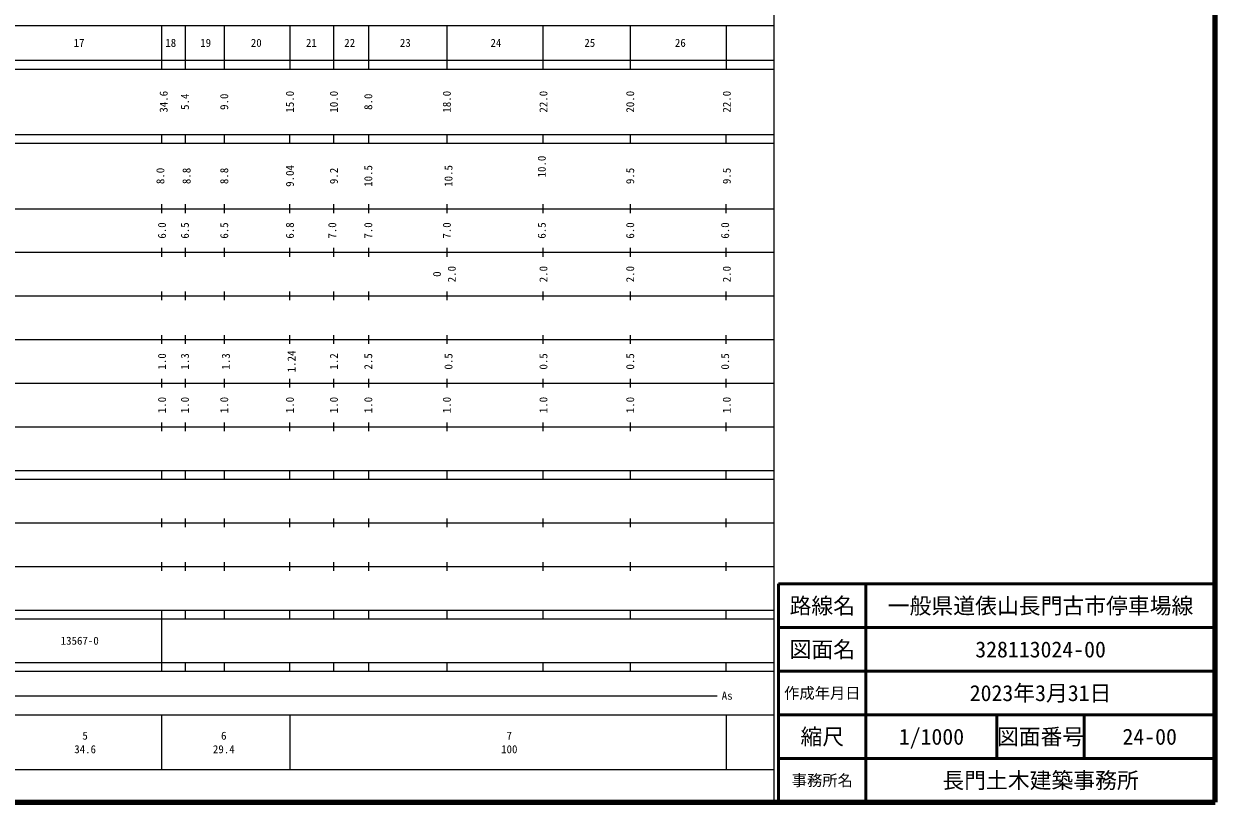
# Model space of a CAD drawing. Units: millimetres on the paper, enlarged 1000 times. Extents: x 40000 to 680000, y 20000 to 380000.
# Drawn here: x 407074 to 680000, y 20000 to 198357 of the extents above; entities that cross this region are included whole.
import ezdxf
from ezdxf.enums import TextEntityAlignment as Align

# ---------------------------------------------------------------- set-up
doc = ezdxf.new("R2010")
doc.units = ezdxf.units.MM
doc.header["$LTSCALE"] = 1000
for name, color, linetype, lineweight in [('M-TTL', 2, 'Continuous', 140), ('M-TTL-BAND', 7, 'Continuous', 25), ('M-TTL-FRAM', 2, 'Continuous', 50), ('M-TTL-LINE', 7, 'Continuous', 50), ('M-TTL-TXT', 7, 'Continuous', 13)]:
    doc.layers.add(name, color=color, linetype=linetype, lineweight=lineweight)
doc.styles.add('ＭＳ ゴシック', font='')
doc.styles.get('ＭＳ ゴシック').set_extended_font_data('MS Gothic')

msp = doc.modelspace()

# ---------------------------------------------------------------- linework, layer by layer
at = {"layer": 'M-TTL'}
for p, q in [((680000, 20000), (680000, 380000)), ((40000, 20000), (680000, 20000))]:
    msp.add_line(p, q, dxfattribs=at)
at = {"layer": 'M-TTL-BAND'}
for p, q in [((579000, 20000), (579000, 370000)), ((68000, 198000), (579000, 198000)), ((438600, 198000), (438600, 188000)), ((444000, 198000), (444000, 188000)), ((453000, 198000), (453000, 188000)), ((468000, 198000), (468000, 188000)), ((478000, 198000), (478000, 188000)), ((486000, 198000), (486000, 188000)), ((504000, 198000), (504000, 188000)), ((526000, 198000), (526000, 188000)), ((546000, 198000), (546000, 188000)), ((568000, 198000), (568000, 188000)), ((40000, 190000), (579000, 190000)), ((40000, 188000), (579000, 188000)), ((40000, 173000), (579000, 173000)), ((438600, 173000), (438600, 171000)), ((444000, 173000), (444000, 171000)), ((453000, 173000), (453000, 171000)), ((468000, 171000), (468000, 173000)), ((478000, 173000), (478000, 171000)), ((486000, 173000), (486000, 171000)), ((504000, 173000), (504000, 171000)), ((526000, 173000), (526000, 171000)), ((546000, 173000), (546000, 171000)), ((568000, 171000), (568000, 173000)), ((40000, 171000), (579000, 171000)), ((40000, 156000), (579000, 156000)), ((438600, 157000), (438600, 155000)), ((444000, 157000), (444000, 155000)), ((453000, 157000), (453000, 155000)), ((468000, 155000), (468000, 157000)), ((478000, 157000), (478000, 155000)), ((486000, 157000), (486000, 155000)), ((504000, 157000), (504000, 155000)), ((526000, 157000), (526000, 155000)), ((546000, 157000), (546000, 155000)), ((568000, 155000), (568000, 157000)), ((46000, 146000), (579000, 146000)), ((438600, 147000), (438600, 145000)), ((444000, 147000), (444000, 145000)), ((453000, 147000), (453000, 145000)), ((468000, 145000), (468000, 147000)), ((478000, 147000), (478000, 145000)), ((486000, 147000), (486000, 145000)), ((504000, 147000), (504000, 145000)), ((526000, 147000), (526000, 145000)), ((546000, 147000), (546000, 145000)), ((568000, 145000), (568000, 147000)), ((438600, 137000), (438600, 135000)), ((444000, 137000), (444000, 135000)), ((453000, 137000), (453000, 135000)), ((468000, 135000), (468000, 137000)), ((478000, 137000), (478000, 135000)), ((486000, 137000), (486000, 135000)), ((504000, 137000), (504000, 135000)), ((526000, 137000), (526000, 135000)), ((546000, 137000), (546000, 135000)), ((568000, 135000), (568000, 137000)), ((52000, 136000), (579000, 136000)), ((46000, 126000), (579000, 126000)), ((438600, 127000), (438600, 125000)), ((444000, 127000), (444000, 125000)), ((453000, 127000), (453000, 125000)), ((468000, 125000), (468000, 127000)), ((478000, 127000), (478000, 125000)), ((486000, 127000), (486000, 125000)), ((504000, 127000), (504000, 125000)), ((526000, 127000), (526000, 125000)), ((546000, 127000), (546000, 125000)), ((568000, 125000), (568000, 127000)), ((52000, 116000), (579000, 116000)), ((438600, 117000), (438600, 115000)), ((444000, 117000), (444000, 115000)), ((453000, 117000), (453000, 115000)), ((468000, 115000), (468000, 117000)), ((478000, 117000), (478000, 115000)), ((486000, 117000), (486000, 115000)), ((504000, 117000), (504000, 115000)), ((526000, 117000), (526000, 115000)), ((546000, 117000), (546000, 115000)), ((568000, 115000), (568000, 117000)), ((438600, 107000), (438600, 105000)), ((444000, 107000), (444000, 105000)), ((453000, 107000), (453000, 105000)), ((468000, 105000), (468000, 107000)), ((478000, 107000), (478000, 105000)), ((486000, 107000), (486000, 105000)), ((504000, 107000), (504000, 105000)), ((526000, 107000), (526000, 105000)), ((546000, 107000), (546000, 105000)), ((568000, 105000), (568000, 107000)), ((46000, 106000), (579000, 106000)), ((40000, 96000), (579000, 96000)), ((438600, 96000), (438600, 94000)), ((444000, 96000), (444000, 94000)), ((453000, 96000), (453000, 94000)), ((468000, 94000), (468000, 96000)), ((478000, 96000), (478000, 94000)), ((486000, 96000), (486000, 94000)), ((504000, 96000), (504000, 94000)), ((526000, 96000), (526000, 94000)), ((546000, 96000), (546000, 94000)), ((568000, 94000), (568000, 96000)), ((40000, 94000), (579000, 94000)), ((438600, 85000), (438600, 83000)), ((444000, 85000), (444000, 83000)), ((453000, 85000), (453000, 83000)), ((468000, 83000), (468000, 85000)), ((478000, 85000), (478000, 83000)), ((486000, 85000), (486000, 83000)), ((504000, 85000), (504000, 83000)), ((526000, 85000), (526000, 83000)), ((546000, 85000), (546000, 83000)), ((568000, 83000), (568000, 85000)), ((49000, 84000), (579000, 84000)), ((40000, 74000), (579000, 74000)), ((438600, 75000), (438600, 73000)), ((444000, 75000), (444000, 73000)), ((453000, 75000), (453000, 73000)), ((468000, 73000), (468000, 75000)), ((478000, 75000), (478000, 73000)), ((486000, 75000), (486000, 73000)), ((504000, 75000), (504000, 73000)), ((526000, 75000), (526000, 73000)), ((546000, 75000), (546000, 73000)), ((568000, 73000), (568000, 75000)), ((40000, 64000), (579000, 64000)), ((438600, 64000), (438600, 52000)), ((444000, 64000), (444000, 62000)), ((453000, 64000), (453000, 62000)), ((468000, 62000), (468000, 64000)), ((478000, 64000), (478000, 62000)), ((486000, 64000), (486000, 62000)), ((504000, 64000), (504000, 62000)), ((526000, 64000), (526000, 62000)), ((546000, 64000), (546000, 62000)), ((568000, 62000), (568000, 64000)), ((40000, 62000), (579000, 62000)), ((40000, 52000), (579000, 52000)), ((438600, 52000), (438600, 50000)), ((444000, 52000), (444000, 50000)), ((453000, 52000), (453000, 50000)), ((468000, 50000), (468000, 52000)), ((478000, 52000), (478000, 50000)), ((486000, 52000), (486000, 50000)), ((504000, 52000), (504000, 50000)), ((526000, 52000), (526000, 50000)), ((546000, 52000), (546000, 50000)), ((568000, 50000), (568000, 52000)), ((40000, 50000), (579000, 50000)), ((70805, 44406), (565903, 44406)), ((40000, 40000), (579000, 40000)), ((438600, 40000), (438600, 27500)), ((468000, 40000), (468000, 27500)), ((568000, 40000), (568000, 27500)), ((68000, 27500), (579000, 27500))]:
    msp.add_line(p, q, dxfattribs=at)
at = {"layer": 'M-TTL-FRAM'}
for p, q in [((680000, 70000), (580000, 70000)), ((580000, 70000), (580000, 20000))]:
    msp.add_line(p, q, dxfattribs=at)
at = {"layer": 'M-TTL-LINE'}
for p, q in [((600000, 70000), (600000, 20000)), ((680000, 60000), (580000, 60000)), ((680000, 50000), (580000, 50000)), ((680000, 40000), (580000, 40000)), ((630000, 40000), (630000, 30000)), ((650000, 40000), (650000, 30000)), ((680000, 30000), (580000, 30000))]:
    msp.add_line(p, q, dxfattribs=at)

# ---------------------------------------------------------------- texts
at = {"layer": 'M-TTL-BAND', "style": 'ＭＳ ゴシック'}
for s, p in [('17', (419723, 194000)), ('18', (440724, 194000)), ('19', (448724, 194000)), ('20', (460324, 194000)), ('21', (472958, 194000)), ('22', (481725, 194000)), ('23', (494476, 194000)), ('24', (515226, 194000)), ('25', (536727, 194000)), ('26', (557478, 194000)), ('13567-0', (419879, 57000)), ('As', (568201, 44406)), ('5', (421113, 35238)), ('6', (452885, 35238)), ('7', (518288, 35238)), ('34.6', (421113, 32131)), ('29.4', (452885, 32131)), ('100', (518288, 32131))]:
    msp.add_text(s, height=1833, dxfattribs=at).set_placement(p, align=Align.MIDDLE_CENTER)
for s, p in [('34.6', (439099, 180500)), ('15.0', (468024, 180500)), ('10.0', (478100, 180500)), ('18.0', (503976, 180500)), ('22.0', (526102, 180500)), ('20.0', (545977, 180500)), ('22.0', (568103, 180500)), ('5.4', (443974, 180500)), ('9.0', (452974, 180500)), ('8.0', (485975, 180500)), ('10.0', (525727, 165648)), ('8.0', (438349, 163500)), ('8.8', (444349, 163500)), ('8.8', (452974, 163500)), ('9.04', (468023, 163500)), ('9.2', (478100, 163500)), ('10.5', (485975, 163500)), ('10.5', (504351, 163500)), ('9.5', (545977, 163500)), ('9.5', (568103, 163500)), ('6.0', (438724, 151000)), ('6.5', (443974, 151000)), ('6.5', (452974, 151000)), ('6.8', (468023, 151000)), ('7.0', (477725, 151000)), ('7.0', (485975, 151000)), ('7.0', (503976, 151000)), ('6.5', (525727, 151000)), ('6.0', (545977, 151000)), ('6.0', (567728, 151000)), ('2.0', (505101, 141000)), ('2.0', (526102, 141000)), ('2.0', (545977, 141000)), ('2.0', (568103, 141000)), ('0', (501726, 141000)), ('1.24', (468398, 121000)), ('1.0', (438724, 121000)), ('1.3', (443974, 121000)), ('1.3', (453349, 121000)), ('1.2', (478100, 121000)), ('2.5', (485975, 121000)), ('0.5', (504351, 121000)), ('0.5', (526102, 121000)), ('0.5', (545977, 121000)), ('0.5', (567728, 121000)), ('1.0', (438724, 111000)), ('1.0', (443974, 111000)), ('1.0', (452974, 111000)), ('1.0', (468023, 111000)), ('1.0', (478100, 111000)), ('1.0', (485975, 111000)), ('1.0', (503976, 111000)), ('1.0', (526102, 111000)), ('1.0', (545977, 111000)), ('1.0', (568103, 111000))]:
    msp.add_text(s, height=1833, rotation=90, dxfattribs=at).set_placement(p, align=Align.MIDDLE_CENTER)
at = {"layer": 'M-TTL-TXT', "style": 'ＭＳ ゴシック'}
for s, height, p in [('路線名', 3666, (590000, 65000)), ('一般県道俵山長門古市停車場線', 3666, (640000, 65000)), ('図面名', 3666, (590000, 55000)), ('328113024-00', 3666, (640000, 55000)), ('作成年月日', 2566, (590000, 45000)), ('2023年3月31日', 3666, (640000, 45000)), ('縮尺', 3666, (590000, 35000)), ('1/1000', 3666, (615000, 35000)), ('図面番号', 3666, (640000, 35000)), ('24-00', 3666, (665000, 35000)), ('長門土木建築事務所', 3666, (640000, 25000)), ('事務所名', 2566, (590000, 25000))]:
    msp.add_text(s, height=height, dxfattribs=at).set_placement(p, align=Align.MIDDLE_CENTER)

doc.saveas('drawing.dxf')
